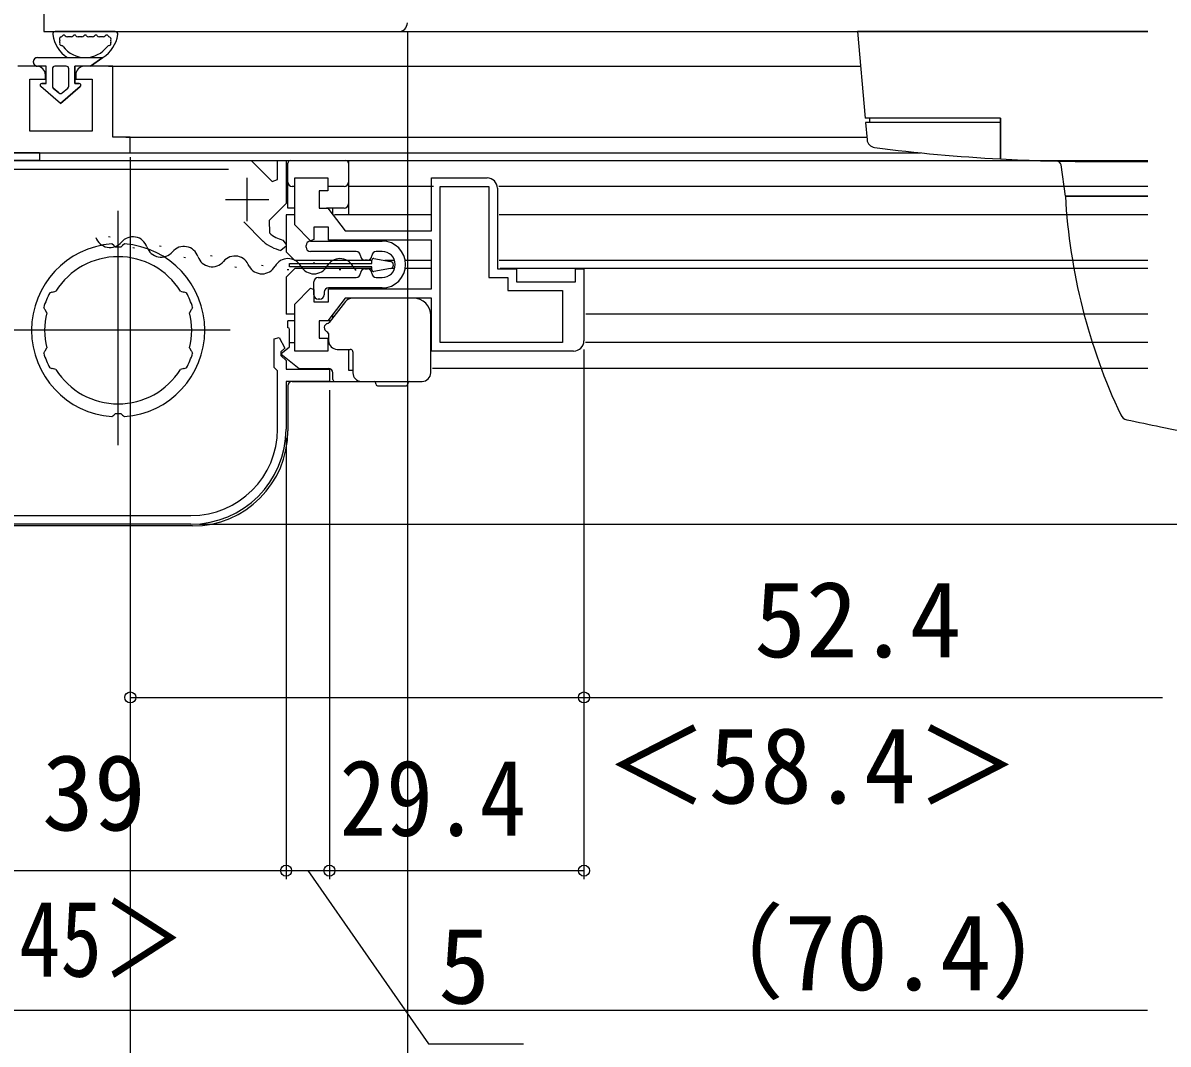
# Model space of a CAD drawing. Units: millimetres, scale not verified. Extents: x -525 to 525, y -785 to 780.
# Drawn here: x -131.4 to 0.9, y -540 to -422 of the extents above; entities that cross this region are included whole.
import ezdxf
from ezdxf.enums import TextEntityAlignment as Align

# ---------------------------------------------------------------- set-up
doc = ezdxf.new("R2010")
doc.units = ezdxf.units.MM
doc.header["$LTSCALE"] = 4
for name, color, linetype in [('0-3_YKK_11', 7, 'Continuous'), ('0-5_YKK_12', 2, 'Continuous'), ('0-6_YKK_13', 4, 'Continuous'), ('0-8_YKK_D', 6, 'Continuous'), ('0-A_YSS_K', 3, 'Continuous')]:
    doc.layers.add(name, color=color, linetype=linetype)
doc.styles.add('ＭＳ ゴシック', font='')
doc.styles.get('ＭＳ ゴシック').set_extended_font_data('MS Gothic')

msp = doc.modelspace()

# ---------------------------------------------------------------- linework, layer by layer
at = {"layer": '0-3_YKK_11'}
for p, q in [((-129.803, -427.035), (-132.003, -427.035)), ((-133.336, -438.935), (-107.667, -438.935)), ((-105.501, -444.935), (-105.501, -439.935)), ((-108.001, -442.435), (-103.001, -442.435)), ((-112.001, -479.935), (-135.801, -479.935))]:
    msp.add_line(p, q, dxfattribs=at)
for points in [[(-175.003, -323.035), (-175.003, -383.635), (-203.003, -383.635), (-203.003, -387.035), (-201.103, -387.035), (-200.603, -386.535), (-200.103, -386.035), (-175.003, -386.035), (-175.003, -437.035), (-173.503, -437.035), (-173.503, -449.535), (-175.003, -449.535), (-175.003, -452.035), (-171.003, -452.035), (-171.003, -437.035), (-119.003, -437.035), (-119.003, -435.235), (-121.003, -435.235), (-121.003, -427.035), (-124.303, -427.035)], [(-129.003, -365.035), (-129.003, -406.035), (-126.503, -406.035), (-126.503, -403.035), (-122.303, -403.035), (-122.303, -420.635), (-126.503, -420.635), (-126.503, -419.035), (-129.003, -419.035), (-129.003, -423.035), (-88.003, -423.035)], [(-125.303, -428.035), (-125.303, -428.535), (-123.403, -428.535), (-123.403, -434.535), (-130.603, -434.535), (-130.603, -428.535), (-128.803, -428.535), (-128.803, -428.035)], [(-137.173, -439.581), (-137.441, -438.935), (-140.001, -438.935), (-140.001, -437.935), (-105.052, -437.935), (-102.619, -440.368), (-102.001, -440.112), (-102.001, -437.935), (-101.001, -437.935), (-101.001, -442.885), (-102.963, -444.847), (-102.931, -446.292)], [(-67.801, -459.935), (-84.201, -459.935), (-84.201, -453.835), (-94.201, -453.835), (-96.201, -456.435), (-97.201, -456.435), (-97.201, -458.435), (-96.201, -458.435), (-96.201, -459.935), (-100.001, -459.935), (-100.001, -454.511), (-98.172, -452.681), (-97.801, -452.835), (-97.801, -454.235), (-96.101, -454.235), (-96.101, -452.735), (-84.201, -452.735), (-84.201, -447.135), (-96.101, -447.135), (-96.101, -445.635), (-97.801, -445.635), (-97.801, -447.035), (-98.172, -447.189), (-100.001, -445.359), (-100.001, -439.935), (-96.201, -439.935), (-96.201, -441.435), (-97.201, -441.435), (-97.201, -443.435), (-96.201, -443.435), (-94.201, -446.035), (-84.201, -446.035), (-84.201, -439.935), (-77.801, -439.935)], [(-76.601, -441.135), (-76.601, -450.435), (-74.401, -450.435), (-74.401, -451.935), (-67.601, -451.935), (-67.601, -450.435), (-66.601, -450.435), (-66.601, -458.735)], [(-103.628, -447.277), (-103.645, -447.262), (-105.89, -445.016)], [(-120.696, -447.94), (-120.902, -447.75), (-121.116, -447.561)], [(-120.696, -447.94), (-120.902, -447.75), (-121.116, -447.561)], [(-119.687, -447.561), (-119.901, -447.75), (-120.107, -447.94)], [(-119.687, -447.561), (-119.901, -447.75), (-120.107, -447.94)], [(-101.379, -447.126), (-101.001, -447.611), (-101.001, -447.817), (-101.618, -448.303)], [(-128.283, -453.19), (-128.03, -453.102), (-127.969, -453.128), (-127.598, -453.011)], [(-128.283, -453.19), (-128.03, -453.102), (-127.969, -453.128), (-127.598, -453.011)], [(-113.205, -453.011), (-112.834, -453.128), (-112.773, -453.102), (-112.52, -453.19)], [(-113.205, -453.011), (-112.834, -453.128), (-112.773, -453.102), (-112.52, -453.19)], [(-128.654, -455.501), (-128.829, -455.153), (-128.889, -455.127), (-129.002, -454.884)], [(-128.654, -455.501), (-128.829, -455.153), (-128.889, -455.127), (-129.002, -454.884)], [(-111.801, -454.884), (-111.914, -455.127), (-111.974, -455.153), (-112.148, -455.501)], [(-111.801, -454.884), (-111.914, -455.127), (-111.974, -455.153), (-112.148, -455.501)], [(-102.001, -468.935), (-102.001, -462.235), (-102.201, -462.035), (-102.401, -461.835), (-102.401, -458.521), (-101.792, -458.372), (-101.156, -459.59), (-101.601, -460.035), (-101.601, -460.435), (-101.001, -461.035), (-101.001, -462.035), (-96.001, -462.035), (-96.001, -463.435), (-101.001, -463.435), (-101.001, -468.935)], [(-129.002, -460.186), (-128.889, -459.943), (-128.829, -459.917), (-128.654, -459.569)], [(-129.002, -460.186), (-128.889, -459.943), (-128.829, -459.917), (-128.654, -459.569)], [(-112.148, -459.569), (-111.974, -459.917), (-111.914, -459.943), (-111.801, -460.186)], [(-112.148, -459.569), (-111.974, -459.917), (-111.914, -459.943), (-111.801, -460.186)], [(-127.598, -462.059), (-127.969, -461.942), (-128.03, -461.968), (-128.283, -461.88)], [(-127.598, -462.059), (-127.969, -461.942), (-128.03, -461.968), (-128.283, -461.88)], [(-112.52, -461.88), (-112.773, -461.968), (-112.834, -461.942), (-113.205, -462.059)], [(-112.52, -461.88), (-112.773, -461.968), (-112.834, -461.942), (-113.205, -462.059)], [(-121.116, -467.509), (-120.902, -467.32), (-120.696, -467.13)], [(-121.116, -467.509), (-120.902, -467.32), (-120.696, -467.13)], [(-120.107, -467.13), (-119.901, -467.32), (-119.687, -467.509)], [(-120.107, -467.13), (-119.901, -467.32), (-119.687, -467.509)], [(-132.948, -478.461), (-132.703, -478.935), (-112.001, -478.935)]]:
    msp.add_lwpolyline(points, dxfattribs=at)
msp.add_lwpolyline([(-83.201, -458.935), (-83.201, -440.935), (-77.601, -440.935), (-77.601, -451.435), (-75.401, -451.435), (-75.401, -452.935), (-69.101, -452.935), (-69.101, -458.935)], close=True, dxfattribs=at)
for centre, radius, start, end in [((-88.003, -422.035), 1, 270.00001, 359.99999), ((-129.803, -428.035), 1, 0.00001, 89.99999), ((-124.303, -428.035), 1, 90.00001, 179.99999), ((-77.801, -441.135), 1.2, 0.00001, 89.99999), ((-100.501, -443.635), 3.6, 227.55576, 255.88303), ((-120.401, -457.535), 10, 94.09604, 265.90396), ((-120.401, -457.535), 10, 94.09604, 265.90396), ((-120.401, -457.535), 9.6, 88.24271, 91.75729), ((-120.401, -457.535), 9.6, 88.24271, 91.75729), ((-120.401, -457.535), 10, 274.09604, 85.90396), ((-120.401, -457.535), 10, 274.09604, 85.90396), ((-100.501, -443.635), 4.8, 229.35522, 256.55227), ((-120.401, -457.535), 8.5, 32.15412, 147.84588), ((-120.401, -457.535), 8.5, 32.15412, 147.84588), ((-120.401, -457.535), 9, 151.12995, 162.87008), ((-120.401, -457.535), 9, 151.12995, 162.87008), ((-120.401, -457.535), 9, 17.12992, 28.87005), ((-120.401, -457.535), 9, 17.12992, 28.87005), ((-120.401, -457.535), 8.5, 166.15413, 193.84587), ((-120.401, -457.535), 8.5, 166.15413, 193.84587), ((-120.401, -457.535), 8.5, 346.15413, 13.84587), ((-120.401, -457.535), 8.5, 346.15413, 13.84587), ((-67.801, -458.735), 1.2, 270.00001, 359.99999), ((-120.401, -457.535), 9, 197.12993, 208.87006), ((-120.401, -457.535), 9, 197.12993, 208.87006), ((-120.401, -457.535), 9, 331.12994, 342.87007), ((-120.401, -457.535), 9, 331.12994, 342.87007), ((-120.401, -457.535), 8.5, 212.15412, 327.84588), ((-120.401, -457.535), 8.5, 212.15412, 327.84588), ((-120.401, -457.535), 9.6, 268.24271, 271.75729), ((-120.401, -457.535), 9.6, 268.24271, 271.75729), ((-112.001, -468.935), 10, 270.00001, 359.99999), ((-112.001, -468.935), 11, 270.00001, 359.99999)]:
    msp.add_arc(centre, radius, start, end, dxfattribs=at)
at = {"layer": '0-5_YKK_12'}
for p, q in [((-88.003, -423.035), (-1.501, -423.035)), ((-121.503, -427.035), (-34.654, -427.035)), ((-119.503, -435.235), (-33.936, -435.235)), ((-119.503, -437.035), (-27.753, -437.035)), ((-119.301, -437.935), (-1.501, -437.935)), ((-93.801, -437.935), (-93.801, -444.185)), ((-84.001, -440.935), (-93.801, -440.935)), ((-1.501, -440.935), (-76.418, -440.935)), ((-120.401, -470.819), (-120.401, -443.751)), ((-101.001, -444.185), (-101.001, -448.485)), ((-100.001, -444.185), (-101.001, -444.185)), ((-84.201, -444.185), (-95.425, -444.185)), ((-1.501, -444.185), (-76.401, -444.185)), ((-121.529, -446.686), (-121.333, -446.723)), ((-118.722, -447.988), (-118.525, -448.026)), ((-115.633, -447.797), (-115.437, -447.834)), ((-112.826, -449.1), (-112.629, -449.137)), ((-109.737, -448.909), (-109.54, -448.946)), ((-100.001, -449.485), (-101.001, -448.485)), ((-91.101, -449.485), (-100.001, -449.485)), ((-88.471, -449.485), (-89.607, -449.485)), ((-84.201, -449.485), (-87.239, -449.485)), ((-1.501, -449.485), (-76.401, -449.485)), ((-106.93, -450.212), (-106.733, -450.249)), ((-103.841, -450.02), (-103.644, -450.058)), ((-100.001, -450.385), (-101.001, -451.385)), ((-100.887, -450.515), (-100.687, -450.515)), ((-91.101, -450.385), (-100.001, -450.385)), ((-97.887, -449.755), (-97.687, -449.755)), ((-94.887, -450.515), (-94.687, -450.515)), ((-88.47, -450.385), (-88.886, -450.385)), ((-84.201, -450.385), (-87.239, -450.385)), ((-1.501, -450.385), (-76.268, -450.385)), ((-101.001, -451.385), (-101.001, -455.685)), ((-100.001, -455.685), (-101.001, -455.685)), ((-1.501, -455.685), (-66.401, -455.685)), ((-107.465, -457.535), (-133.338, -457.535)), ((-1.501, -458.935), (-66.418, -458.935)), ((-1.501, -461.935), (-84.099, -461.935))]:
    msp.add_line(p, q, dxfattribs=at)
for centre, start, end in [((-121.346, -446.254), 198.52635, 320.12126), ((-118.709, -448.457), 18.52635, 140.12126), ((-115.45, -447.365), 198.52635, 320.12126), ((-112.812, -449.569), 18.52635, 140.12126), ((-109.554, -448.477), 198.52635, 320.12126), ((-106.916, -450.681), 18.52635, 140.12126), ((-100.787, -450.973), 29.20254, 150.79746), ((-94.787, -450.973), 29.20254, 150.79746), ((-103.787, -449.296), 209.20254, 330.79746), ((-97.787, -449.296), 209.20254, 330.79746), ((-91.787, -449.296), 209.20254, 229.55265)]:
    msp.add_arc(centre, 1.718, start, end, dxfattribs=at)
at = {"layer": '0-6_YKK_13'}
for p, q in [((-120.74, -423.034), (-127.668, -423.034)), ((-125.836, -423.634), (-126.268, -423.634)), ((-124.604, -423.634), (-125.036, -423.634)), ((-123.372, -423.634), (-123.804, -423.634)), ((-122.14, -423.634), (-122.572, -423.634)), ((-129.705, -426.035), (-122.155, -426.035)), ((-128.704, -427.035), (-129.704, -427.035)), ((-128.704, -427.035), (-129.704, -427.035)), ((-128.704, -429.035), (-128.704, -427.035)), ((-128.704, -429.035), (-128.704, -427.035)), ((-126.404, -427.035), (-127.704, -427.035)), ((-126.404, -427.035), (-127.704, -427.035)), ((-125.404, -427.035), (-125.404, -429.035)), ((-123.604, -427.035), (-125.404, -427.035)), ((-125.404, -429.035), (-125.404, -427.035)), ((-123.604, -427.035), (-125.404, -427.035)), ((-128.004, -427.335), (-128.004, -429.334)), ((-128.004, -427.335), (-128.004, -429.334)), ((-126.104, -429.334), (-126.104, -427.335)), ((-126.104, -429.334), (-126.104, -427.335)), ((-127.054, -431.335), (-129.333, -429.391)), ((-127.054, -431.335), (-129.333, -429.391)), ((-129.202, -429.035), (-128.704, -429.035)), ((-128.704, -429.035), (-129.202, -429.035)), ((-127.899, -429.563), (-127.249, -430.117)), ((-127.249, -430.117), (-127.899, -429.563)), ((-124.775, -429.391), (-127.054, -431.335)), ((-127.054, -431.335), (-124.775, -429.391)), ((-126.859, -430.117), (-126.209, -429.563)), ((-126.859, -430.117), (-126.209, -429.563)), ((-125.404, -429.035), (-124.906, -429.035)), ((-124.906, -429.035), (-125.404, -429.035)), ((-18.503, -433.035), (-34.129, -433.035)), ((-18.503, -433.535), (-34.085, -433.535)), ((-34.085, -433.535), (-33.911, -435.523)), ((-33.585, -433.535), (-33.585, -433.035)), ((-18.503, -433.035), (-33.585, -433.035)), ((-18.503, -437.75), (-18.503, -433.035)), ((-18.503, -433.035), (-18.503, -437.75)), ((-139.501, -437.935), (-94.101, -437.935)), ((-100.801, -443.228), (-100.801, -438.235)), ((-100.801, -443.435), (-100.801, -438.235)), ((-11.003, -442.035), (-11.511, -438.422)), ((-7.903, -438.035), (-1.501, -438.035)), ((-100.801, -443.435), (-100.801, -440.935)), ((-100.001, -440.935), (-100.301, -440.935)), ((-94.301, -440.935), (-96.201, -440.935)), ((-100.801, -443.435), (-100.801, -442.797)), ((-100.001, -443.435), (-100.801, -443.435)), ((-94.301, -443.435), (-96.349, -443.435)), ((-95.601, -444.185), (-95.601, -443.435)), ((-98.701, -447.935), (-98.701, -447.735)), ((-98.201, -447.235), (-89.901, -447.235)), ((-97.469, -447.235), (-89.901, -447.235)), ((-92.902, -448.435), (-98.201, -448.435)), ((-91.601, -449.435), (-91.902, -449.435)), ((-90.866, -449.255), (-88.93, -449.608)), ((-89.901, -448.435), (-90.601, -448.435)), ((-91.902, -450.435), (-91.601, -450.435)), ((-91.101, -450.552), (-91.101, -450.202)), ((-88.93, -450.395), (-90.866, -450.748)), ((-97.801, -453.435), (-97.801, -451.935)), ((-97.301, -451.435), (-92.902, -451.435)), ((-90.601, -451.435), (-89.901, -451.435)), ((-96.601, -453.135), (-96.601, -453.435)), ((-89.901, -452.635), (-96.101, -452.635)), ((-97.101, -453.935), (-97.301, -453.935)), ((-94.134, -454.219), (-96.022, -456.636)), ((-86.299, -453.835), (-93.346, -453.835)), ((-95.601, -456.098), (-95.601, -455.685)), ((-84.299, -457.701), (-84.299, -455.835)), ((-100.801, -457.235), (-100.801, -456.435)), ((-100.001, -456.435), (-100.801, -456.435)), ((-100.601, -459.435), (-100.601, -457.435)), ((-95.865, -456.435), (-96.902, -456.435)), ((-100.601, -458.935), (-100.001, -458.935)), ((-96.201, -458.935), (-96.079, -458.935)), ((-96.106, -457.913), (-96.099, -457.977)), ((-96.099, -457.977), (-96.099, -458.735)), ((-84.299, -458.851), (-84.299, -457.701)), ((-84.299, -462.435), (-84.299, -458.851)), ((-101.601, -460.235), (-100.601, -459.435)), ((-101.601, -460.235), (-99.501, -461.935)), ((-95.099, -459.735), (-93.599, -459.735)), ((-93.299, -460.035), (-93.299, -462.435)), ((-99.501, -461.935), (-96.101, -461.935)), ((-95.601, -463.235), (-95.601, -462.435)), ((-100.801, -463.935), (-100.801, -469.135)), ((-100.301, -463.435), (-91.301, -463.435)), ((-92.299, -463.435), (-85.299, -463.435)), ((-90.653, -463.735), (-90.653, -463.635)), ((-90.453, -463.935), (-88.799, -463.935)), ((-88.799, -463.935), (-87.146, -463.935)), ((-86.946, -463.635), (-86.946, -463.735)), ((-111.801, -480.135), (-139.001, -480.135))]:
    msp.add_line(p, q, dxfattribs=at)
for points in [[(-1.501, -423.035), (-35.003, -423.035), (-34.129, -433.035)], [(-122.155, -426.035), (-123.604, -427.035), (-122.155, -426.035)], [(-11.003, -442.035), (-1.501, -442.035), (-11.003, -442.035)], [(-91.101, -450.202), (-100.601, -450.202), (-100.601, -449.802), (-91.101, -449.802), (-91.101, -449.452)], [(-93.801, -459.735), (-93.801, -462.135), (-93.299, -462.135)]]:
    msp.add_lwpolyline(points, dxfattribs=at)
msp.add_lwpolyline([(-139.501, -437.935), (-139.501, -437.015), (-129.501, -437.015), (-129.501, -437.935)], close=True, dxfattribs=at)
for centre, radius, start, end in [((-127.668, -423.334), 0.3, 90, 188.20609), ((-120.74, -423.334), 0.3, 351.79391, 90), ((-124.204, -422.835), 3.8, 188.20609, 237.36313), ((-126.888, -423.934), 0.3, 110.02209, 202.28177), ((-126.975, -424.435), 0.2, 153.36701, 266.63299), ((-124.204, -422.835), 3.2, 202.28177, 203.14776), ((-127.422, -424.21), 0.3, 333.36701, 23.14776), ((-127.093, -423.37), 0.3, 290.02209, 328.16514), ((-126.668, -423.634), 0.2, 36.8699, 148.16514), ((-126.268, -423.334), 0.3, 216.8699, 270), ((-125.836, -423.334), 0.3, 270, 323.1301), ((-125.436, -423.634), 0.2, 36.8699, 143.1301), ((-125.036, -423.334), 0.3, 216.8699, 270), ((-124.604, -423.334), 0.3, 270, 323.1301), ((-124.204, -423.634), 0.2, 36.8699, 143.1301), ((-123.804, -423.334), 0.3, 216.8699, 270), ((-123.372, -423.334), 0.3, 270, 323.1301), ((-122.972, -423.634), 0.2, 36.8699, 143.1301), ((-122.572, -423.334), 0.3, 216.8699, 270), ((-124.204, -422.835), 3.8, 302.63687, 351.79391), ((-122.14, -423.334), 0.3, 270, 323.1301), ((-121.74, -423.634), 0.2, 31.83486, 143.1301), ((-121.315, -423.37), 0.3, 211.83486, 249.97791), ((-121.433, -424.435), 0.2, 273.36701, 26.63299), ((-121.521, -423.934), 0.3, 337.71823, 69.97791), ((-120.986, -424.21), 0.3, 156.85224, 206.63299), ((-124.204, -422.835), 3.2, 336.85224, 337.71823), ((-127.005, -424.934), 0.3, 36.85224, 86.63299), ((-124.204, -422.835), 3.2, 216.85224, 323.14776), ((-121.403, -424.934), 0.3, 93.36701, 143.14776), ((-129.705, -426.535), 0.5, 90.11462, 269.88538), ((-129.704, -426.535), 0.5, 89.88541, 270), ((-129.704, -426.535), 0.5, 269.88533, 269.99998), ((-127.704, -427.335), 0.3, 90, 180), ((-127.704, -427.335), 0.3, 90, 180), ((-126.404, -427.335), 0.3, 0, 90), ((-126.404, -427.335), 0.3, 0, 90), ((-129.202, -429.237), 0.202, 90, 229.53619), ((-129.202, -429.237), 0.202, 90, 229.53619), ((-127.704, -429.334), 0.3, 180, 229.53619), ((-127.704, -429.334), 0.3, 180, 229.53619), ((-126.404, -429.334), 0.3, 310.46381, 0), ((-126.404, -429.334), 0.3, 310.46381, 0), ((-124.906, -429.237), 0.202, 310.46378, 89.99997), ((-124.906, -429.237), 0.202, 310.46381, 90), ((-127.054, -429.889), 0.3, 229.53619, 310.46381), ((-127.054, -429.889), 0.3, 229.53619, 310.46381), ((-32.915, -435.436), 1, 185, 262.68737), ((-7.903, -240.535), 197.5, 262.68737, 266.92341), ((-7.903, -240.535), 197.5, 266.92341, 270), ((-100.501, -438.235), 0.3, 90, 180), ((-94.101, -438.235), 0.3, 360, 90), ((-12.006, -438.492), 0.5, 8, 88.81268), ((-100.301, -440.435), 0.5, 180, 270), ((-94.301, -440.435), 0.5, 270, 360), ((-94.301, -442.935), 0.5, 270, 360), ((57.187, -438.235), 68.3, 183.18941, 205.1947), ((-98.201, -447.735), 0.5, 90, 180), ((-98.201, -447.935), 0.5, 180, 270), ((-89.901, -449.935), 2.7, 0, 90), ((-92.902, -448.935), 0.5, 360, 90), ((-91.902, -448.935), 0.5, 180, 270), ((-91.601, -448.935), 0.5, 270, 0), ((-90.601, -448.935), 0.5, 90, 180), ((-90.901, -449.452), 0.2, 79.65887, 180), ((-89.901, -449.935), 1.5, 0, 90), ((-89.001, -450.002), 0.4, 280.34113, 79.65887), ((-92.902, -450.935), 0.5, 270, 360), ((-91.902, -450.935), 0.5, 90, 180), ((-91.601, -450.935), 0.5, 0, 90), ((-90.901, -450.552), 0.2, 180, 280.34113), ((-90.601, -450.935), 0.5, 180, 270), ((-89.901, -449.935), 2.7, 270, 0), ((-89.901, -449.935), 1.5, 270, 0), ((-97.301, -451.935), 0.5, 90, 180), ((-97.301, -453.435), 0.5, 180, 270), ((-97.101, -453.435), 0.5, 270, 360), ((-96.101, -453.135), 0.5, 90, 180), ((-93.346, -454.835), 1, 90, 142), ((-86.299, -455.835), 2, 0, 90), ((-100.801, -457.435), 0.2, 360, 90), ((-96.099, -457.235), 0.5, 101.44555, 247.97569), ((-96.258, -456.451), 0.3, 281.44555, 322), ((-96.399, -457.977), 0.3, 12.23345, 67.97569), ((-95.099, -458.735), 1, 180, 270), ((-93.599, -460.035), 0.3, 65.66023, 90), ((-93.599, -460.035), 0.3, 0, 65.66023), ((-96.101, -462.435), 0.5, 360, 90), ((-92.299, -462.435), 1, 180, 270), ((-85.299, -462.435), 1, 270, 0), ((-100.301, -463.935), 0.5, 90, 180), ((-95.401, -463.235), 0.2, 180, 270), ((-90.853, -463.635), 0.2, 0, 90), ((-90.453, -463.735), 0.2, 180, 270), ((-87.146, -463.735), 0.2, 270, 0), ((-86.746, -463.635), 0.2, 90, 180), ((-3.711, -466.884), 1, 205.1947, 257.94737), ((73.497, -105.285), 370.75, 257.94737, 258.56554), ((-111.801, -469.135), 11, 270, 360), ((73.497, -105.285), 370.75, 258.56554, 275.44518)]:
    msp.add_arc(centre, radius, start, end, dxfattribs=at)
at = {"layer": '0-8_YKK_D'}
for p, q in [((-87.003, -423.035), (-87.003, -617.035)), ((-119.003, -437.535), (-119.003, -617.035)), ((-119.003, -437.535), (-119.003, -617.035)), ((-119.003, -437.535), (-119.003, -597.035)), ((-119.003, -437.535), (-119.003, -500.935)), ((-66.601, -459.735), (-66.601, -520.935)), ((-66.601, -459.735), (-66.601, -500.935)), ((-96.001, -464.435), (-96.001, -520.935)), ((-96.001, -464.435), (-96.001, -520.935)), ((-101.001, -469.935), (-101.001, -520.935)), ((-101.001, -469.935), (-101.001, -520.935)), ((-111.001, -479.935), (243.997, -479.935)), ((-140.001, -519.935), (-101.001, -519.935)), ((-101.001, -519.935), (-96.001, -519.935)), ((-96.001, -519.935), (-66.601, -519.935))]:
    msp.add_line(p, q, dxfattribs=at)
for points in [[(-119.003, -499.935), (-66.601, -499.935), (0.221, -499.935)], [(-98.501, -519.935), (-84.547, -539.935), (-73.592, -539.935)]]:
    msp.add_lwpolyline(points, dxfattribs=at)
for centre in [(-119.003, -499.935), (-66.601, -499.935), (-101.001, -519.935), (-101.001, -519.935), (-96.001, -519.935), (-96.001, -519.935), (-66.601, -519.935)]:
    msp.add_circle(centre, 0.637, dxfattribs=at)
at = {"layer": '0-A_YSS_K'}
msp.add_line((-175.007, -536.035), (-1.504, -536.035), dxfattribs=at)

# ---------------------------------------------------------------- texts
at = {"layer": '0-8_YKK_D', "style": 'ＭＳ ゴシック'}
for s, p in [('52.4', (-46.949, -497.935)), ('＜58.4＞', (-64.233, -514.821)), ('39', (-129.195, -517.935)), ('（70.4）', (-55.472, -536.39)), ('5', (-83.433, -537.935))]:
    msp.add_text(s, height=8.798, dxfattribs=at).set_placement(p, align=Align.BOTTOM_LEFT)
for s, width, p in [('29.4', 0.9, (-94.832, -518.557)), ('＜45＞', 0.8, (-141.447, -534.821))]:
    msp.add_text(s, height=8.798, dxfattribs=dict(at, width=width)).set_placement(p, align=Align.BOTTOM_LEFT)

doc.saveas('drawing.dxf')
